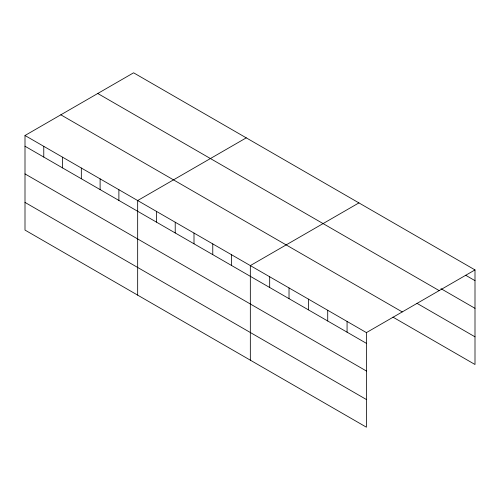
<?xml version="1.0" encoding="UTF-8"?>
<svg xmlns="http://www.w3.org/2000/svg" width="500" height="500" viewBox="0 0 500 500"><rect width="100%" height="100%" fill="white"/><g stroke="black" fill="none" stroke-linecap="round" stroke-linejoin="round"><path stroke-width="0.75" d="M25 135.5L366.413 332.612L366.413 427.194L25 230.081L25 135.5L133.588 72.806L475 269.919L475 364.5L392.944 317.125M246.256 137.85L137.669 200.544L137.669 295.131M358.919 202.9L250.331 265.594L250.331 360.175M366.413 332.612L475 269.919M465.662 275.256L475 280.65M440.975 288.675L475 308.319M97.756 93.494L439.169 290.606M416.962 303.319L475 336.831M60.831 114.812L402.244 311.925M25 146.231L366.413 343.344M25 173.9L366.413 371.012M25 202.413L366.413 399.525M347.069 321.444L347.069 332.175M327.719 310.269L327.719 321M308.375 299.1L308.375 309.831M289.025 287.931L289.025 298.663M269.681 276.762L269.681 287.494M231.556 254.75L231.556 265.481M212.775 243.912L212.775 254.644M194 233.069L194 243.8M175.219 222.225L175.219 232.956M156.444 211.388L156.444 222.119M118.888 189.706L118.888 200.438M100.113 178.863L100.113 189.594M81.331 168.019L81.331 178.756M62.556 157.181L62.556 167.913M43.775 146.337L43.775 157.069"/></g></svg>
